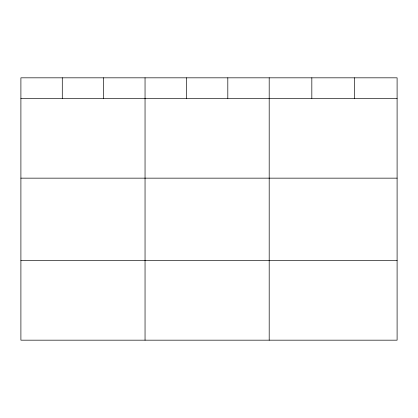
<?xml version="1.0" encoding="UTF-8"?>
<svg xmlns="http://www.w3.org/2000/svg" width="418" height="418" viewBox="0 0 418 418"><rect width="100%" height="100%" fill="white"/><g stroke="black" fill="none" stroke-linecap="round" stroke-linejoin="round"><path stroke-width="0.63" d="M397.1 178.152L397.1 77.826L20.9 77.826L20.9 340.174L397.1 340.174L397.1 178.152L20.9 178.152M20.9 98.345L397.1 98.345M20.9 260.372L397.1 260.372M354.464 77.826L354.464 98.345M311.828 77.826L311.828 98.345M269.192 77.826L269.192 340.174M227.81 77.826L227.81 98.345M186.428 77.826L186.428 98.345M145.046 77.826L145.046 340.174M103.664 77.826L103.664 98.345M62.282 77.826L62.282 98.345"/></g></svg>
